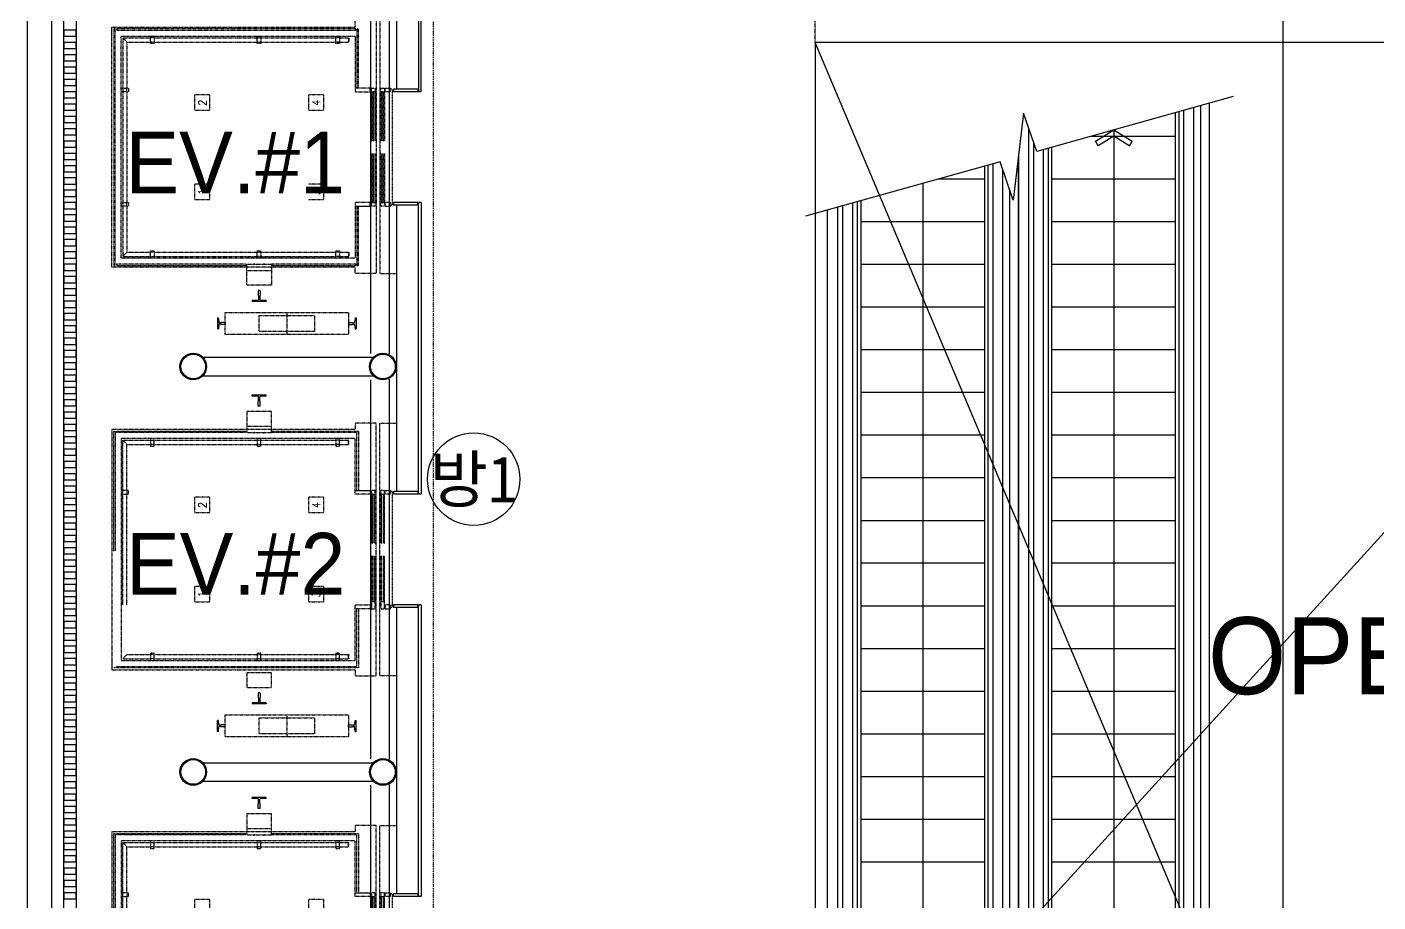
# Model space of a CAD drawing. Header units: metres. Extents: x 630750 to 860239, y 578133 to 726633.
# Drawn here: x 717905 to 728875, y 661535 to 668635 of the extents above; entities that cross this region are included whole.
import ezdxf
from ezdxf.enums import TextEntityAlignment as Align

# ---------------------------------------------------------------- set-up
doc = ezdxf.new("R2010")
doc.units = ezdxf.units.M
for name, pattern in [('HID2', [1, 0.5, -0.5]), ('HIDDEN', [2, 1, -1]), ('HIDDEN-1', [1.4, 0.35, -0.7, 0.35])]:
    doc.linetypes.add(name, pattern=pattern)
for name, color, linetype in [('002mp-SYM', 3, 'Continuous'), ('1', 3, 'Continuous'), ('4ELE', 4, 'Continuous'), ('A-ELE-9', 9, 'Continuous'), ('A-FIN-5', 8, 'Continuous'), ('A-HAT-1', 9, 'Continuous'), ('A-STAIR', 4, 'Continuous'), ('A-TXT-S', 3, 'Continuous'), ('A-WALL-CONC', 2, 'Continuous'), ('A-WIN-GLASS', 4, 'Continuous'), ('ELE-4', 4, 'Continuous'), ('ELE-STEEL', 5, 'Continuous'), ('ELEV', 252, 'HIDDEN'), ('fire shutter', 2, 'Continuous'), ('STEEL', 3, 'Continuous'), ('SYM', 7, 'Continuous'), ('블럭', 7, 'Continuous')]:
    doc.layers.add(name, color=color, linetype=linetype)
doc.layers.add('A-CEN-1', color=1, linetype='Continuous', plot=False)
doc.styles.add('LGIS', font='ROMANS.shx', dxfattribs={"width": 0.85, "oblique": 3, "bigfont": 'GSG1.shx'})
doc.styles.add('TEXT', font='')
doc.styles.add('돋움', font='')
doc.styles.get('TEXT').set_extended_font_data('DotumChe')
doc.styles.get('돋움').set_extended_font_data('Dotum')

# ---------------------------------------------------------------- blocks, each defined once
blk = doc.blocks.new('esc p2')
at = {"layer": '002mp-SYM', "color": 7}
blk.add_lwpolyline([(722130, -658642), (721685, -657049), (721995, -656940), (721289, -656855), (721601, -656750), (721159, -655169)], dxfattribs=at)
at = {"layer": '4ELE'}
for p, q in [((713519, -655348), (721209, -655348)), ((713519, -655433), (721233, -655433)), ((713519, -655473), (721244, -655473)), ((713519, -655553), (721266, -655553)), ((713519, -655593), (721278, -655593)), ((713519, -655621), (721285, -655621)), ((713519, -656625), (721566, -656625)), ((713519, -656653), (721574, -656653)), ((713519, -656693), (721585, -656693)), ((713519, -656773), (721534, -656773)), ((713519, -656830), (721364, -656830)), ((721642, -656898), (713519, -656898)), ((721642, -656898), (713519, -656898)), ((713519, -656898), (721642, -656898)), ((713519, -656983), (721875, -656983)), ((713519, -657023), (721761, -657023)), ((713519, -657103), (721700, -657103)), ((713519, -657143), (721711, -657143)), ((713519, -657171), (721719, -657171)), ((713519, -658175), (721999, -658175)), ((713519, -658203), (722007, -658203)), ((713519, -658243), (722018, -658243)), ((713519, -658323), (722041, -658323)), ((713519, -658380), (722057, -658380)), ((722076, -658448), (713519, -658448)), ((722076, -658448), (713519, -658448))]:
    blk.add_line(p, q, dxfattribs=at)
at = {"layer": 'ELE-4', "color": 8}
for p, q in [((715917, -656625), (715917, -655621)), ((716263, -656625), (716263, -655621)), ((716610, -656625), (716610, -655621)), ((716956, -656625), (716956, -655621)), ((717303, -656625), (717303, -655621)), ((717649, -656625), (717649, -655621)), ((717995, -656625), (717995, -655621)), ((718342, -656625), (718342, -655621)), ((718688, -656625), (718688, -655621)), ((719035, -656625), (719035, -655621)), ((719381, -656625), (719381, -655621)), ((719727, -656625), (719727, -655621)), ((720074, -656625), (720074, -655621)), ((720420, -656625), (720420, -655621)), ((720767, -656625), (720767, -655621)), ((721113, -656625), (721113, -655621)), ((721459, -656625), (721459, -656243)), ((715917, -658175), (715917, -657171)), ((716263, -658175), (716263, -657171)), ((716610, -658175), (716610, -657171)), ((716956, -658175), (716956, -657171)), ((717303, -658175), (717303, -657171)), ((717649, -658175), (717649, -657171)), ((717995, -658175), (717995, -657171)), ((718342, -658175), (718342, -657171)), ((718688, -658175), (718688, -657171)), ((719035, -658175), (719035, -657171)), ((719381, -658175), (719381, -657171)), ((719727, -658175), (719727, -657171)), ((720074, -658175), (720074, -657171)), ((720420, -658175), (720420, -657171)), ((720767, -658175), (720767, -657171)), ((721113, -658175), (721113, -657171)), ((721459, -658175), (721459, -657171)), ((721806, -658175), (721806, -657483))]:
    blk.add_line(p, q, dxfattribs=at)
at = {"layer": 'SYM'}
for p, q in [((721426, -656123), (713519, -656123)), ((721859, -657673), (713519, -657673))]:
    blk.add_line(p, q, dxfattribs=at)
blk.add_lwpolyline([(721807, -657673), (721730, -657546), (721769, -657523), (721859, -657673), (721769, -657823), (721730, -657799)], close=True, dxfattribs=at)
blk = doc.blocks.new('RAIL18')
at = {"color": 3, "linetype": 'Continuous'}
for p, q in [((-89, -57), (-89, 57)), ((-83, 57), (-89, 57)), ((-78, 8), (-81, 55)), ((-78, 8), (-75, 5)), ((-41, 5), (-75, 5)), ((-38, 8), (-41, 5)), ((-1, 8), (-38, 8)), ((0, 7), (-1, 8)), ((0, -7), (0, 7)), ((-83, -57), (-89, -57)), ((-81, -55), (-78, -8)), ((-78, -8), (-75, -5)), ((-41, -5), (-75, -5)), ((-38, -8), (-41, -5)), ((-1, -8), (-38, -8)), ((0, -7), (-1, -8))]:
    blk.add_line(p, q, dxfattribs=at)
for centre, start, end in [((-83, 54), 3.4093, 90), ((-83, -54), 270, 356.5907)]:
    blk.add_arc(centre, 2.5, start, end, dxfattribs=at)
blk = doc.blocks.new('RAIL18K')
at = {"color": 4}
blk.add_blockref('RAIL18', (0, 0), dxfattribs=at)
blk = doc.blocks.new('RAIL13')
at = {"color": 3, "linetype": 'Continuous'}
for p, q in [((-62, -45), (-62, 44)), ((-56, 44), (-62, 44)), ((-51, 8), (-54, 42)), ((-51, 8), (-48, 5)), ((-35, 5), (-48, 5)), ((-32, 8), (-35, 5)), ((-1, 8), (-32, 8)), ((0, 7), (-1, 8)), ((0, -7), (0, 7)), ((-56, -45), (-62, -45)), ((-54, -42), (-51, -8)), ((-51, -8), (-48, -5)), ((-35, -5), (-48, -5)), ((-32, -8), (-35, -5)), ((-1, -8), (-32, -8)), ((0, -7), (-1, -8))]:
    blk.add_line(p, q, dxfattribs=at)
for centre, start, end in [((-56, 42), 3.4093, 90), ((-56, -42), 270, 356.5907)]:
    blk.add_arc(centre, 2.5, start, end, dxfattribs=at)
blk = doc.blocks.new('RAIL13K')
at = {"color": 4}
blk.add_blockref('RAIL13', (0, 0), dxfattribs=at)
blk = doc.blocks.new('elev-지하')
at = {"layer": 'ELEV'}
for p, q in [((132607, -64974), (132607, -64924)), ((132777, -64924), (132777, -65949)), ((132807, -64924), (132807, -66974)), ((130632, -65049), (130632, -64974)), ((130632, -66924), (130632, -64974)), ((130632, -64974), (130707, -64974)), ((130632, -64974), (131637, -64974)), ((130659, -64988), (130647, -64988)), ((130647, -64988), (130647, -65937)), ((130659, -65937), (130659, -64988)), ((130669, -64988), (130669, -65000)), ((132612, -64988), (130669, -64988)), ((130669, -65000), (131633, -65000)), ((130707, -65049), (131637, -65049)), ((130707, -66849), (130707, -65049)), ((130944, -65049), (130974, -65049)), ((130944, -65062), (130944, -65049)), ((130974, -65049), (130974, -65062)), ((131633, -65000), (132612, -65000)), ((131637, -64974), (132217, -64974)), ((131637, -65049), (132607, -65049)), ((131812, -65049), (131842, -65049)), ((131812, -65062), (131812, -65049)), ((131842, -65049), (131842, -65062)), ((132217, -64974), (132607, -64974)), ((132450, -65049), (132480, -65049)), ((132450, -65062), (132450, -65049)), ((132480, -65049), (132480, -65062)), ((132569, -65049), (132607, -65049)), ((132607, -65049), (132607, -65469)), ((132612, -65000), (132612, -64988)), ((132634, -64988), (132622, -64988)), ((132622, -64988), (132622, -65469)), ((132634, -65469), (132634, -64988)), ((130720, -65062), (130720, -65469)), ((130720, -65062), (130944, -65062)), ((130720, -65062), (130754, -65096)), ((130754, -65096), (130754, -65469)), ((130754, -65096), (130944, -65096)), ((130974, -65062), (130944, -65062)), ((130944, -65096), (130944, -65062)), ((130974, -65096), (130944, -65096)), ((130944, -65096), (130944, -65096)), ((130944, -65109), (130944, -65096)), ((130974, -65109), (130944, -65109)), ((130974, -65109), (130944, -65109)), ((130974, -65062), (130974, -65096)), ((130974, -65062), (131637, -65062)), ((130974, -65096), (130974, -65096)), ((130974, -65096), (130974, -65109)), ((130974, -65096), (131637, -65096)), ((131637, -65062), (132450, -65062)), ((131637, -65096), (132450, -65096)), ((131812, -65062), (131812, -65062)), ((131842, -65062), (131812, -65062)), ((131812, -65096), (131812, -65062)), ((131842, -65096), (131812, -65096)), ((131812, -65096), (131812, -65096)), ((131812, -65109), (131812, -65096)), ((131842, -65109), (131812, -65109)), ((131842, -65109), (131812, -65109)), ((131842, -65062), (131842, -65096)), ((131842, -65062), (131842, -65062)), ((131842, -65096), (131842, -65096)), ((131842, -65096), (131842, -65109)), ((132450, -65062), (132450, -65062)), ((132480, -65062), (132450, -65062)), ((132450, -65096), (132450, -65062)), ((132480, -65096), (132450, -65096)), ((132450, -65096), (132450, -65096)), ((132450, -65109), (132450, -65096)), ((132480, -65109), (132450, -65109)), ((132480, -65109), (132450, -65109)), ((132480, -65062), (132480, -65096)), ((132480, -65062), (132480, -65062)), ((132480, -65062), (132554, -65062)), ((132480, -65096), (132480, -65096)), ((132480, -65096), (132480, -65109)), ((132480, -65096), (132554, -65096)), ((132554, -65062), (132554, -65096)), ((132557, -65065), (132554, -65062)), ((132554, -65096), (132557, -65093)), ((132557, -65065), (132557, -65093)), ((130707, -65469), (130720, -65469)), ((130707, -65499), (130707, -65469)), ((130720, -65469), (130720, -65469)), ((130720, -65469), (130720, -65499)), ((130720, -65469), (130754, -65469)), ((130754, -65499), (130754, -65469)), ((130754, -65469), (130767, -65469)), ((130767, -65469), (130767, -65499)), ((130767, -65469), (130767, -65499)), ((132729, -65469), (132607, -65469)), ((132729, -65469), (132607, -65469)), ((132607, -65469), (132607, -65499)), ((132729, -65469), (132607, -65469)), ((132634, -65469), (132622, -65469)), ((132729, -65499), (132729, -65469)), ((132739, -65469), (132769, -65469)), ((132739, -65899), (132739, -65469)), ((132769, -65469), (132769, -65899)), ((132815, -65469), (132845, -65469)), ((132815, -65899), (132815, -65469)), ((132845, -65469), (132845, -65899)), ((132850, -65499), (132850, -65469)), ((132850, -65469), (132894, -65469)), ((132850, -65499), (132850, -65469)), ((132850, -65469), (132894, -65469)), ((132894, -65499), (132894, -65469)), ((130720, -65499), (130707, -65499)), ((130754, -65499), (130720, -65499)), ((130720, -65499), (130720, -66399)), ((130720, -65499), (130720, -65499)), ((130754, -65499), (130754, -66399)), ((130767, -65499), (130754, -65499)), ((131427, -65524), (131302, -65524)), ((131302, -65524), (131302, -65649)), ((131427, -65649), (131427, -65524)), ((132353, -65524), (132228, -65524)), ((132228, -65524), (132228, -65649)), ((132353, -65649), (132353, -65524)), ((132607, -65499), (132729, -65499)), ((132769, -65499), (132739, -65499)), ((132748, -65499), (132748, -65899)), ((132760, -65899), (132760, -65499)), ((132845, -65499), (132815, -65499)), ((132824, -65499), (132824, -65899)), ((132836, -65899), (132836, -65499)), ((132894, -65499), (132850, -65499)), ((132894, -65499), (132850, -65499)), ((131302, -65649), (131427, -65649)), ((132228, -65649), (132353, -65649)), ((130647, -65937), (130647, -66910)), ((130659, -66910), (130659, -65937)), ((132739, -66429), (132739, -65999)), ((132748, -65999), (132748, -66399)), ((132760, -66399), (132760, -65999)), ((132769, -65999), (132769, -66429)), ((132777, -65949), (132777, -66974)), ((132815, -66429), (132815, -65999)), ((132824, -65999), (132824, -66399)), ((132836, -66399), (132836, -65999)), ((132845, -65999), (132845, -66429)), ((131427, -66249), (131302, -66249)), ((131302, -66249), (131302, -66374)), ((131427, -66374), (131427, -66249)), ((132353, -66249), (132228, -66249)), ((132353, -66374), (132353, -66249)), ((130707, -66399), (130720, -66399)), ((130707, -66429), (130707, -66399)), ((130720, -66429), (130707, -66429)), ((130720, -66399), (130720, -66399)), ((130720, -66399), (130720, -66429)), ((130720, -66399), (130754, -66399)), ((130754, -66429), (130720, -66429)), ((130720, -66429), (130720, -66429)), ((130720, -66429), (130720, -66836)), ((130754, -66429), (130754, -66399)), ((130754, -66399), (130767, -66399)), ((130767, -66429), (130754, -66429)), ((130754, -66429), (130754, -66802)), ((130767, -66399), (130767, -66429)), ((130767, -66399), (130767, -66429)), ((131302, -66374), (131427, -66374)), ((132228, -66374), (132353, -66374)), ((132607, -66399), (132607, -66429)), ((132607, -66399), (132607, -66429)), ((132729, -66399), (132607, -66399)), ((132607, -66429), (132622, -66429)), ((132607, -66429), (132607, -66849)), ((132607, -66429), (132729, -66429)), ((132622, -66429), (132634, -66429)), ((132622, -66429), (132622, -66910)), ((132634, -66910), (132634, -66429)), ((132634, -66429), (132729, -66429)), ((132729, -66429), (132729, -66399)), ((132739, -66399), (132769, -66399)), ((132769, -66429), (132739, -66429)), ((132815, -66399), (132845, -66399)), ((132845, -66429), (132815, -66429)), ((132850, -66399), (132850, -66429)), ((132894, -66399), (132850, -66399)), ((132850, -66429), (132894, -66429)), ((132894, -66399), (132894, -66429)), ((130720, -66836), (130754, -66802)), ((130754, -66802), (130944, -66802)), ((130944, -66789), (130974, -66789)), ((130944, -66802), (130944, -66789)), ((130974, -66802), (130944, -66802)), ((130944, -66836), (130944, -66802)), ((130974, -66789), (130974, -66802)), ((130974, -66802), (130974, -66836)), ((130974, -66802), (131717, -66802)), ((131717, -66802), (132450, -66802)), ((131812, -66789), (131842, -66789)), ((131812, -66802), (131812, -66789)), ((131842, -66802), (131812, -66802)), ((131812, -66836), (131812, -66802)), ((131842, -66789), (131842, -66802)), ((131842, -66802), (131842, -66836)), ((132450, -66789), (132480, -66789)), ((132450, -66802), (132450, -66789)), ((132480, -66802), (132450, -66802)), ((132450, -66836), (132450, -66802)), ((132480, -66789), (132480, -66802)), ((132480, -66802), (132480, -66836)), ((132480, -66802), (132554, -66802)), ((132554, -66802), (132554, -66836)), ((132557, -66805), (132554, -66802)), ((132557, -66805), (132557, -66833)), ((130647, -66910), (130659, -66910)), ((131723, -66898), (130669, -66898)), ((130669, -66898), (130669, -66910)), ((130669, -66910), (131723, -66910)), ((130944, -66849), (130707, -66849)), ((130720, -66836), (130944, -66836)), ((130944, -66836), (130974, -66836)), ((130944, -66849), (130944, -66836)), ((130974, -66849), (130944, -66849)), ((130974, -66849), (130944, -66849)), ((130974, -66836), (130974, -66849)), ((130974, -66836), (131717, -66836)), ((131727, -66849), (130974, -66849)), ((131717, -66836), (132450, -66836)), ((131723, -66910), (131723, -66898)), ((132607, -66849), (131727, -66849)), ((131727, -66898), (131782, -66898)), ((131727, -66924), (131727, -66898)), ((131782, -66896), (131792, -66896)), ((131782, -66898), (131782, -66896)), ((131782, -66898), (131792, -66898)), ((131792, -66898), (131782, -66898)), ((131792, -66896), (131792, -66898)), ((131792, -66898), (131862, -66898)), ((131842, -66836), (131812, -66836)), ((131812, -66849), (131812, -66836)), ((131842, -66849), (131812, -66849)), ((131842, -66849), (131812, -66849)), ((131842, -66836), (131842, -66849)), ((131862, -66896), (131872, -66896)), ((131862, -66898), (131862, -66896)), ((131862, -66898), (131872, -66898)), ((131872, -66898), (131862, -66898)), ((131872, -66896), (131872, -66898)), ((131872, -66898), (131927, -66898)), ((131927, -66898), (131927, -66924)), ((131931, -66898), (131931, -66910)), ((132612, -66898), (131931, -66898)), ((131931, -66910), (132612, -66910)), ((132480, -66836), (132450, -66836)), ((132450, -66849), (132450, -66836)), ((132480, -66849), (132450, -66849)), ((132480, -66849), (132450, -66849)), ((132480, -66836), (132480, -66849)), ((132480, -66836), (132554, -66836)), ((132554, -66836), (132557, -66833)), ((132607, -66849), (132569, -66849)), ((132612, -66910), (132612, -66898)), ((132622, -66910), (132634, -66910)), ((131727, -66924), (130632, -66924)), ((130707, -66924), (130632, -66924)), ((131927, -66924), (131727, -66924)), ((131727, -66924), (131727, -66924)), ((131727, -66949), (131727, -66924)), ((131727, -67069), (131727, -66949)), ((131727, -66949), (131927, -66949)), ((131927, -66924), (131927, -66949)), ((131927, -66924), (131927, -66924)), ((132607, -66924), (131927, -66924)), ((131927, -66949), (131927, -67069)), ((132607, -66974), (132607, -66924)), ((132777, -66974), (132607, -66974)), ((132807, -66974), (132942, -66974)), ((131927, -67069), (131727, -67069)), ((132052, -67290), (132052, -67470)), ((131727, -68094), (131727, -68214)), ((131927, -68094), (131727, -68094)), ((131927, -68214), (131927, -68094)), ((131727, -68214), (131927, -68214)), ((131727, -68214), (131727, -68239)), ((131927, -68239), (131927, -68214)), ((132607, -68189), (132607, -68239)), ((132777, -68189), (132607, -68189)), ((132777, -69214), (132777, -68189)), ((132807, -68189), (132942, -68189)), ((132807, -70239), (132807, -68189)), ((131727, -68239), (130632, -68239)), ((130707, -68239), (130632, -68239)), ((130632, -68239), (130632, -70189)), ((130647, -68253), (130659, -68253)), ((130647, -69227), (130647, -68253)), ((130659, -68253), (130659, -69227)), ((130669, -68265), (130669, -68253)), ((130669, -68253), (131723, -68253)), ((131723, -68265), (130669, -68265)), ((130944, -68314), (130707, -68314)), ((130707, -68314), (130707, -70114)), ((130720, -68327), (130944, -68327)), ((130720, -68327), (130754, -68361)), ((130720, -68734), (130720, -68327)), ((130944, -68314), (130944, -68327)), ((130974, -68314), (130944, -68314)), ((130974, -68314), (130944, -68314)), ((130944, -68327), (130974, -68327)), ((130944, -68327), (130944, -68361)), ((131727, -68314), (130974, -68314)), ((130974, -68327), (130974, -68314)), ((130974, -68361), (130974, -68327)), ((130974, -68327), (131717, -68327)), ((131717, -68327), (132450, -68327)), ((131723, -68253), (131723, -68265)), ((131727, -68239), (131727, -68265)), ((131927, -68239), (131727, -68239)), ((131727, -68239), (131727, -68239)), ((131727, -68265), (131782, -68265)), ((132607, -68314), (131727, -68314)), ((131782, -68265), (131792, -68265)), ((131792, -68265), (131782, -68265)), ((131782, -68265), (131782, -68267)), ((131782, -68267), (131792, -68267)), ((131792, -68265), (131862, -68265)), ((131792, -68267), (131792, -68265)), ((131812, -68314), (131812, -68327)), ((131842, -68314), (131812, -68314)), ((131842, -68314), (131812, -68314)), ((131842, -68327), (131812, -68327)), ((131812, -68327), (131812, -68361)), ((131842, -68327), (131842, -68314)), ((131842, -68361), (131842, -68327)), ((131862, -68265), (131872, -68265)), ((131872, -68265), (131862, -68265)), ((131862, -68265), (131862, -68267)), ((131862, -68267), (131872, -68267)), ((131872, -68267), (131872, -68265)), ((131872, -68265), (131927, -68265)), ((131927, -68265), (131927, -68239)), ((131927, -68239), (131927, -68239)), ((132607, -68239), (131927, -68239)), ((131931, -68265), (131931, -68253)), ((131931, -68253), (132612, -68253)), ((132612, -68265), (131931, -68265)), ((132480, -68314), (132450, -68314)), ((132480, -68314), (132450, -68314)), ((132450, -68314), (132450, -68327)), ((132480, -68327), (132450, -68327)), ((132450, -68327), (132450, -68361)), ((132480, -68327), (132480, -68314)), ((132480, -68361), (132480, -68327)), ((132480, -68327), (132554, -68327)), ((132554, -68361), (132554, -68327)), ((132554, -68327), (132557, -68330)), ((132557, -68358), (132557, -68330)), ((132607, -68314), (132569, -68314)), ((132607, -68734), (132607, -68314)), ((132612, -68253), (132612, -68265)), ((132622, -68253), (132634, -68253)), ((132622, -68734), (132622, -68253)), ((132634, -68253), (132634, -68734)), ((130754, -68361), (130944, -68361)), ((130754, -68734), (130754, -68361)), ((130974, -68361), (130944, -68361)), ((130944, -68361), (130944, -68374)), ((130944, -68374), (130974, -68374)), ((130974, -68374), (130974, -68361)), ((130974, -68361), (131717, -68361)), ((131717, -68361), (132450, -68361)), ((131842, -68361), (131812, -68361)), ((131812, -68361), (131812, -68374)), ((131812, -68374), (131842, -68374)), ((131842, -68374), (131842, -68361)), ((132480, -68361), (132450, -68361)), ((132450, -68361), (132450, -68374)), ((132450, -68374), (132480, -68374)), ((132480, -68374), (132480, -68361)), ((132480, -68361), (132554, -68361)), ((132557, -68358), (132554, -68361)), ((130707, -68734), (130707, -68764)), ((130720, -68734), (130707, -68734)), ((130707, -68764), (130720, -68764)), ((130754, -68734), (130720, -68734)), ((130720, -68764), (130720, -68734)), ((130720, -68734), (130720, -68734)), ((130720, -68764), (130720, -68764)), ((130720, -68764), (130754, -68764)), ((130720, -69664), (130720, -68764)), ((130754, -68734), (130754, -68764)), ((130767, -68734), (130754, -68734)), ((130754, -68764), (130767, -68764)), ((130754, -69664), (130754, -68764)), ((130767, -68764), (130767, -68734)), ((130767, -68764), (130767, -68734)), ((132607, -68734), (132622, -68734)), ((132607, -68764), (132607, -68734)), ((132607, -68734), (132729, -68734)), ((132607, -68764), (132607, -68734)), ((132729, -68764), (132607, -68764)), ((132622, -68734), (132634, -68734)), ((132634, -68734), (132729, -68734)), ((132729, -68734), (132729, -68764)), ((132739, -68734), (132739, -69164)), ((132769, -68734), (132739, -68734)), ((132739, -68764), (132769, -68764)), ((132748, -69164), (132748, -68764)), ((132760, -68764), (132760, -69164)), ((132769, -69164), (132769, -68734)), ((132815, -68734), (132815, -69164)), ((132845, -68734), (132815, -68734)), ((132815, -68764), (132845, -68764)), ((132824, -69164), (132824, -68764)), ((132836, -68764), (132836, -69164)), ((132845, -69164), (132845, -68734)), ((132850, -68764), (132850, -68734)), ((132850, -68734), (132894, -68734)), ((132894, -68764), (132850, -68764)), ((132894, -68764), (132894, -68734)), ((132894, -68764), (132894, -68734)), ((132894, -68764), (132894, -68734)), ((131427, -68789), (131302, -68789)), ((131302, -68789), (131302, -68914)), ((131427, -68914), (131427, -68789)), ((132353, -68789), (132228, -68789)), ((132228, -68789), (132228, -68914)), ((132353, -68914), (132353, -68789)), ((131302, -68914), (131427, -68914)), ((132228, -68914), (132353, -68914)), ((132777, -70239), (132777, -69214)), ((132739, -69264), (132739, -69694)), ((132748, -69639), (132748, -69264)), ((132760, -69264), (132760, -69639)), ((132769, -69694), (132769, -69264)), ((132815, -69264), (132815, -69694)), ((132824, -69639), (132824, -69264)), ((132836, -69264), (132836, -69639)), ((132845, -69694), (132845, -69264)), ((131427, -69514), (131302, -69514)), ((131302, -69514), (131302, -69639)), ((131427, -69639), (131427, -69514)), ((132353, -69514), (132228, -69514)), ((132228, -69514), (132228, -69639)), ((132353, -69639), (132353, -69514)), ((131302, -69639), (131427, -69639)), ((132228, -69639), (132353, -69639)), ((132769, -69639), (132739, -69639)), ((132845, -69639), (132815, -69639)), ((132607, -69664), (132729, -69664)), ((132607, -69694), (132607, -69664)), ((132607, -70114), (132607, -69694)), ((132729, -69694), (132607, -69694)), ((132729, -69694), (132607, -69694)), ((132729, -69694), (132607, -69694)), ((132634, -69694), (132622, -69694)), ((132622, -70175), (132622, -69694)), ((132634, -69694), (132634, -70175)), ((132729, -69664), (132729, -69694)), ((132739, -69694), (132769, -69694)), ((132815, -69694), (132845, -69694)), ((132850, -69664), (132850, -69694)), ((132894, -69664), (132850, -69664)), ((132850, -69694), (132894, -69694)), ((132894, -69664), (132894, -69694)), ((132894, -69664), (132894, -69694)), ((132894, -69664), (132894, -69694)), ((130720, -70101), (130754, -70067)), ((130720, -70101), (130944, -70101)), ((130754, -70067), (130944, -70067)), ((130944, -70054), (130944, -70067)), ((130974, -70054), (130944, -70054)), ((130974, -70054), (130944, -70054)), ((130974, -70067), (130944, -70067)), ((130944, -70067), (130944, -70067)), ((130944, -70067), (130944, -70101)), ((130974, -70101), (130944, -70101)), ((130944, -70101), (130944, -70114)), ((130974, -70067), (130974, -70054)), ((130974, -70101), (130974, -70067)), ((130974, -70067), (130974, -70067)), ((130974, -70067), (131637, -70067)), ((130974, -70114), (130974, -70101)), ((130974, -70101), (131637, -70101)), ((131637, -70067), (132450, -70067)), ((131637, -70101), (132450, -70101)), ((131812, -70054), (131812, -70067)), ((131842, -70054), (131812, -70054)), ((131842, -70054), (131812, -70054)), ((131842, -70067), (131812, -70067)), ((131812, -70067), (131812, -70067)), ((131812, -70067), (131812, -70101)), ((131812, -70101), (131812, -70101)), ((131842, -70101), (131812, -70101)), ((131812, -70101), (131812, -70114)), ((131842, -70067), (131842, -70054)), ((131842, -70101), (131842, -70067)), ((131842, -70067), (131842, -70067)), ((131842, -70114), (131842, -70101)), ((131842, -70101), (131842, -70101)), ((132450, -70054), (132450, -70067)), ((132480, -70054), (132450, -70054)), ((132480, -70054), (132450, -70054)), ((132480, -70067), (132450, -70067)), ((132450, -70067), (132450, -70067)), ((132450, -70067), (132450, -70101)), ((132450, -70101), (132450, -70101)), ((132480, -70101), (132450, -70101)), ((132450, -70101), (132450, -70114)), ((132480, -70067), (132480, -70054)), ((132480, -70101), (132480, -70067)), ((132480, -70067), (132480, -70067)), ((132480, -70067), (132554, -70067)), ((132480, -70114), (132480, -70101)), ((132480, -70101), (132480, -70101)), ((132480, -70101), (132554, -70101)), ((132554, -70101), (132554, -70067)), ((132554, -70067), (132557, -70070)), ((132557, -70098), (132554, -70101)), ((132557, -70098), (132557, -70070)), ((130632, -70114), (130632, -70189)), ((130632, -70189), (130707, -70189)), ((130632, -70189), (131637, -70189)), ((130659, -70175), (130647, -70175)), ((130669, -70163), (131633, -70163)), ((130669, -70175), (130669, -70163)), ((132612, -70175), (130669, -70175)), ((130707, -70114), (131637, -70114)), ((130944, -70114), (130974, -70114)), ((131633, -70163), (132612, -70163)), ((131637, -70114), (132607, -70114)), ((131637, -70189), (132217, -70189)), ((131812, -70114), (131842, -70114)), ((132217, -70189), (132607, -70189)), ((132450, -70114), (132480, -70114)), ((132569, -70114), (132607, -70114)), ((132607, -70189), (132607, -70239)), ((132612, -70163), (132612, -70175)), ((132634, -70175), (132622, -70175)), ((131927, -70214), (131727, -70214)), ((131727, -70214), (131727, -70334)), ((131927, -70334), (131927, -70214)), ((132607, -70239), (132777, -70239)), ((132942, -70239), (132807, -70239)), ((131727, -70334), (131927, -70334)), ((132052, -70555), (132052, -70735)), ((131727, -71359), (131727, -71479)), ((131927, -71359), (131727, -71359)), ((131927, -71479), (131927, -71359)), ((131727, -71504), (130632, -71504)), ((130707, -71504), (130632, -71504)), ((130632, -71504), (130632, -73454)), ((130647, -71518), (130659, -71518)), ((130647, -72492), (130647, -71518)), ((130659, -71518), (130659, -72492)), ((130669, -71530), (130669, -71518)), ((130669, -71518), (131723, -71518)), ((131723, -71518), (131723, -71530)), ((131727, -71479), (131927, -71479)), ((131727, -71479), (131727, -71504)), ((131727, -71504), (131727, -71530)), ((131927, -71504), (131727, -71504)), ((131727, -71504), (131727, -71504)), ((131927, -71504), (131927, -71479)), ((131927, -71530), (131927, -71504)), ((131927, -71504), (131927, -71504)), ((132607, -71504), (131927, -71504)), ((131931, -71530), (131931, -71518)), ((131931, -71518), (132612, -71518)), ((132607, -71454), (132607, -71504)), ((132777, -71454), (132607, -71454)), ((132612, -71518), (132612, -71530)), ((132622, -71518), (132634, -71518)), ((132622, -71999), (132622, -71518)), ((132634, -71518), (132634, -71999)), ((132777, -72479), (132777, -71454)), ((132807, -71454), (132942, -71454)), ((132807, -73504), (132807, -71454)), ((131723, -71530), (130669, -71530)), ((130944, -71579), (130707, -71579)), ((130707, -71579), (130707, -73379)), ((130720, -71592), (130944, -71592)), ((130720, -71592), (130754, -71626)), ((130720, -71999), (130720, -71592)), ((130754, -71626), (130944, -71626)), ((130754, -71999), (130754, -71626)), ((130944, -71579), (130944, -71592)), ((130974, -71579), (130944, -71579)), ((130974, -71579), (130944, -71579)), ((130944, -71592), (130974, -71592)), ((130944, -71592), (130944, -71626)), ((130974, -71626), (130944, -71626)), ((130944, -71626), (130944, -71639)), ((131727, -71579), (130974, -71579)), ((130974, -71592), (130974, -71579)), ((130974, -71626), (130974, -71592)), ((130974, -71592), (131717, -71592)), ((130974, -71639), (130974, -71626)), ((130974, -71626), (131717, -71626)), ((131717, -71592), (132450, -71592)), ((131717, -71626), (132450, -71626)), ((131727, -71530), (131782, -71530)), ((132607, -71579), (131727, -71579)), ((131782, -71530), (131792, -71530)), ((131792, -71530), (131782, -71530)), ((131782, -71530), (131782, -71532)), ((131782, -71532), (131792, -71532)), ((131792, -71530), (131862, -71530)), ((131792, -71532), (131792, -71530)), ((131812, -71579), (131812, -71592)), ((131842, -71579), (131812, -71579)), ((131842, -71579), (131812, -71579)), ((131842, -71592), (131812, -71592)), ((131812, -71592), (131812, -71626)), ((131842, -71626), (131812, -71626)), ((131812, -71626), (131812, -71639)), ((131842, -71592), (131842, -71579)), ((131842, -71626), (131842, -71592)), ((131842, -71639), (131842, -71626)), ((131862, -71530), (131872, -71530)), ((131872, -71530), (131862, -71530)), ((131862, -71530), (131862, -71532)), ((131862, -71532), (131872, -71532)), ((131872, -71532), (131872, -71530)), ((131872, -71530), (131927, -71530)), ((132612, -71530), (131931, -71530)), ((132450, -71579), (132450, -71592)), ((132480, -71579), (132450, -71579)), ((132480, -71579), (132450, -71579)), ((132480, -71592), (132450, -71592)), ((132450, -71592), (132450, -71626)), ((132480, -71626), (132450, -71626)), ((132450, -71626), (132450, -71639)), ((132480, -71592), (132480, -71579)), ((132480, -71626), (132480, -71592)), ((132480, -71592), (132554, -71592)), ((132480, -71639), (132480, -71626)), ((132480, -71626), (132554, -71626)), ((132554, -71626), (132554, -71592)), ((132554, -71592), (132557, -71595)), ((132557, -71623), (132554, -71626)), ((132557, -71623), (132557, -71595)), ((132607, -71579), (132569, -71579)), ((132607, -71999), (132607, -71579)), ((130944, -71639), (130974, -71639)), ((131812, -71639), (131842, -71639)), ((132450, -71639), (132480, -71639)), ((130707, -71999), (130707, -72029)), ((130720, -71999), (130707, -71999)), ((130707, -72029), (130720, -72029)), ((130754, -71999), (130720, -71999)), ((130720, -72029), (130720, -71999)), ((130720, -71999), (130720, -71999)), ((130720, -72029), (130720, -72029)), ((130720, -72029), (130754, -72029)), ((130720, -72929), (130720, -72029)), ((130754, -71999), (130754, -72029)), ((130767, -71999), (130754, -71999)), ((130754, -72029), (130767, -72029)), ((130754, -72929), (130754, -72029)), ((130767, -72029), (130767, -71999)), ((130767, -72029), (130767, -71999)), ((131427, -72054), (131302, -72054)), ((131302, -72054), (131302, -72179)), ((131427, -72179), (131427, -72054)), ((132353, -72054), (132228, -72054)), ((132228, -72054), (132228, -72179)), ((132353, -72179), (132353, -72054)), ((132607, -71999), (132622, -71999)), ((132607, -72029), (132607, -71999)), ((132607, -71999), (132729, -71999)), ((132607, -72029), (132607, -71999)), ((132729, -72029), (132607, -72029)), ((132622, -71999), (132634, -71999)), ((132634, -71999), (132729, -71999)), ((132729, -71999), (132729, -72029)), ((132739, -71999), (132739, -72429)), ((132769, -71999), (132739, -71999)), ((132739, -72029), (132769, -72029)), ((132748, -72429), (132748, -72029)), ((132760, -72029), (132760, -72429)), ((132769, -72429), (132769, -71999)), ((132815, -71999), (132815, -72429)), ((132845, -71999), (132815, -71999)), ((132815, -72029), (132845, -72029)), ((132824, -72429), (132824, -72029)), ((132836, -72029), (132836, -72429)), ((132845, -72429), (132845, -71999)), ((132850, -72029), (132850, -71999)), ((132850, -71999), (132894, -71999)), ((132894, -72029), (132850, -72029)), ((132894, -72029), (132894, -71999)), ((132894, -72029), (132894, -71999)), ((132894, -72029), (132894, -71999))]:
    blk.add_line(p, q, dxfattribs=at)
for points in [[(131552, -67470), (131552, -67290), (132552, -67290), (132552, -67470)], [(131827, -67445), (131827, -67315), (132277, -67315), (132277, -67445)], [(131552, -70735), (131552, -70555), (132552, -70555), (132552, -70735)], [(131827, -70710), (131827, -70580), (132277, -70580), (132277, -70710)]]:
    blk.add_lwpolyline(points, close=True, dxfattribs=at)
for name, p, rotation in [('RAIL18K', (131827, -67113), 90), ('RAIL13K', (132552, -67380), 180), ('RAIL18K', (131827, -70378), 90)]:
    blk.add_blockref(name, p, dxfattribs=dict(at, rotation=rotation))
at = {"layer": 'ELEV', "xscale": -1}
for name, p, rotation in [('RAIL13K', (131552, -67380), 180), ('RAIL18K', (131827, -68050), 90), ('RAIL18K', (131827, -71315), 90)]:
    blk.add_blockref(name, p, dxfattribs=dict(at, rotation=rotation))
at = {"layer": 'ELEV'}
blk.add_blockref('RAIL13K', (131552, -70645), dxfattribs=at)
at = {"layer": 'ELEV', "xscale": -1}
blk.add_blockref('RAIL13K', (132552, -70645), dxfattribs=at)
at = {"layer": 'ELEV', "style": 'LGIS', "oblique": 3, "width": 0.85}
for s, p in [('2', (131399, -65614)), ('4', (132324, -65614)), ('1', (131399, -66339)), ('3', (132324, -66338)), ('2', (131399, -68879)), ('4', (132324, -68879)), ('1', (131399, -69604)), ('3', (132324, -69603))]:
    blk.add_text(s, height=65, rotation=90, dxfattribs=at).set_placement(p)

msp = doc.modelspace()

# ---------------------------------------------------------------- linework, layer by layer
at = {"layer": 'A-CEN-1', "linetype": 'Continuous', "ltscale": 0.1}
for p, q in [((718204.4, 656842.8, 0), (718204.4, 706258.8, 0)), ((728104.4, 656842.8, 0), (728104.4, 706258.8, 0))]:
    msp.add_line(p, q, dxfattribs=at)
at = {"layer": 'A-ELE-9'}
for p, q in [((720904.6, 669060.2, 0), (720904.6, 668131.8, 0)), ((718304.6, 668810.2, 0), (718304.7, 659610.2, 0)), ((720904.6, 667188.7, 0), (720904.6, 664866.8, 0)), ((720904.6, 663923.7, 0), (720904.6, 661601.8, 0))]:
    msp.add_line(p, q, dxfattribs=at)
at = {"layer": 'A-FIN-5', "elevation": 0}
for points in [[(718204.7, 668560.2), (718304.7, 668560.2), (718304.7, 668610.2), (718204.7, 668610.2)], [(718204.7, 668560.2), (718304.7, 668560.2), (718304.7, 668610.2), (718204.7, 668610.2)], [(718204.7, 668460.2), (718304.7, 668460.2), (718304.7, 668510.2), (718204.7, 668510.2)], [(718204.7, 668460.2), (718304.7, 668460.2), (718304.7, 668510.2), (718204.7, 668510.2)], [(718204.7, 668360.2), (718304.7, 668360.2), (718304.7, 668410.2), (718204.7, 668410.2)], [(718204.7, 668360.2), (718304.7, 668360.2), (718304.7, 668410.2), (718204.7, 668410.2)], [(718204.7, 668260.2), (718304.7, 668260.2), (718304.7, 668310.2), (718204.7, 668310.2)], [(718204.7, 668260.2), (718304.7, 668260.2), (718304.7, 668310.2), (718204.7, 668310.2)], [(718204.7, 668160.2), (718304.7, 668160.2), (718304.7, 668210.2), (718204.7, 668210.2)], [(718204.7, 668160.2), (718304.7, 668160.2), (718304.7, 668210.2), (718204.7, 668210.2)], [(718204.7, 668060.2), (718304.7, 668060.2), (718304.7, 668110.2), (718204.7, 668110.2)], [(718204.7, 668060.2), (718304.7, 668060.2), (718304.7, 668110.2), (718204.7, 668110.2)], [(718204.7, 667960.2), (718304.7, 667960.2), (718304.7, 668010.2), (718204.7, 668010.2)], [(718204.7, 667960.2), (718304.7, 667960.2), (718304.7, 668010.2), (718204.7, 668010.2)], [(718204.7, 667860.2), (718304.7, 667860.2), (718304.7, 667910.2), (718204.7, 667910.2)], [(718204.7, 667860.2), (718304.7, 667860.2), (718304.7, 667910.2), (718204.7, 667910.2)], [(718204.7, 667760.2), (718304.7, 667760.2), (718304.7, 667810.2), (718204.7, 667810.2)], [(718204.7, 667760.2), (718304.7, 667760.2), (718304.7, 667810.2), (718204.7, 667810.2)], [(718204.7, 667660.2), (718304.7, 667660.2), (718304.7, 667710.2), (718204.7, 667710.2)], [(718204.7, 667660.2), (718304.7, 667660.2), (718304.7, 667710.2), (718204.7, 667710.2)], [(718204.7, 667560.2), (718304.7, 667560.2), (718304.7, 667610.2), (718204.7, 667610.2)], [(718204.7, 667560.2), (718304.7, 667560.2), (718304.7, 667610.2), (718204.7, 667610.2)], [(718204.7, 667460.2), (718304.7, 667460.2), (718304.7, 667510.2), (718204.7, 667510.2)], [(718204.7, 667460.2), (718304.7, 667460.2), (718304.7, 667510.2), (718204.7, 667510.2)], [(718204.7, 667360.2), (718304.7, 667360.2), (718304.7, 667410.2), (718204.7, 667410.2)], [(718204.7, 667360.2), (718304.7, 667360.2), (718304.7, 667410.2), (718204.7, 667410.2)], [(718204.7, 667260.2), (718304.7, 667260.2), (718304.7, 667310.2), (718204.7, 667310.2)], [(718204.7, 667260.2), (718304.7, 667260.2), (718304.7, 667310.2), (718204.7, 667310.2)], [(718204.7, 667160.2), (718304.7, 667160.2), (718304.7, 667210.2), (718204.7, 667210.2)], [(718204.7, 667160.2), (718304.7, 667160.2), (718304.7, 667210.2), (718204.7, 667210.2)], [(718204.7, 667060.2), (718304.7, 667060.2), (718304.7, 667110.2), (718204.7, 667110.2)], [(718204.7, 667060.2), (718304.7, 667060.2), (718304.7, 667110.2), (718204.7, 667110.2)], [(718204.7, 666960.2), (718304.7, 666960.2), (718304.7, 667010.2), (718204.7, 667010.2)], [(718204.7, 666960.2), (718304.7, 666960.2), (718304.7, 667010.2), (718204.7, 667010.2)], [(718204.7, 666860.2), (718304.7, 666860.2), (718304.7, 666910.2), (718204.7, 666910.2)], [(718204.7, 666860.2), (718304.7, 666860.2), (718304.7, 666910.2), (718204.7, 666910.2)], [(718204.7, 666760.2), (718304.7, 666760.2), (718304.7, 666810.2), (718204.7, 666810.2)], [(718204.7, 666760.2), (718304.7, 666760.2), (718304.7, 666810.2), (718204.7, 666810.2)], [(718204.7, 666660.2), (718304.7, 666660.2), (718304.7, 666710.2), (718204.7, 666710.2)], [(718204.7, 666660.2), (718304.7, 666660.2), (718304.7, 666710.2), (718204.7, 666710.2)], [(718204.7, 666560.2), (718304.7, 666560.2), (718304.7, 666610.2), (718204.7, 666610.2)], [(718204.7, 666560.2), (718304.7, 666560.2), (718304.7, 666610.2), (718204.7, 666610.2)], [(718204.7, 666460.2), (718304.7, 666460.2), (718304.7, 666510.2), (718204.7, 666510.2)], [(718204.7, 666460.2), (718304.7, 666460.2), (718304.7, 666510.2), (718204.7, 666510.2)], [(718204.7, 666360.2), (718304.7, 666360.2), (718304.7, 666410.2), (718204.7, 666410.2)], [(718204.7, 666360.2), (718304.7, 666360.2), (718304.7, 666410.2), (718204.7, 666410.2)], [(718204.7, 666260.2), (718304.7, 666260.2), (718304.7, 666310.2), (718204.7, 666310.2)], [(718204.7, 666260.2), (718304.7, 666260.2), (718304.7, 666310.2), (718204.7, 666310.2)], [(718204.7, 666160.2), (718304.7, 666160.2), (718304.7, 666210.2), (718204.7, 666210.2)], [(718204.7, 666160.2), (718304.7, 666160.2), (718304.7, 666210.2), (718204.7, 666210.2)], [(718204.7, 666060.2), (718304.7, 666060.2), (718304.7, 666110.2), (718204.7, 666110.2)], [(718204.7, 666060.2), (718304.7, 666060.2), (718304.7, 666110.2), (718204.7, 666110.2)], [(718204.7, 665960.2), (718304.7, 665960.2), (718304.7, 666010.2), (718204.7, 666010.2)], [(718204.7, 665960.2), (718304.7, 665960.2), (718304.7, 666010.2), (718204.7, 666010.2)], [(718204.7, 665860.2), (718304.7, 665860.2), (718304.7, 665910.2), (718204.7, 665910.2)], [(718204.7, 665860.2), (718304.7, 665860.2), (718304.7, 665910.2), (718204.7, 665910.2)], [(718204.7, 665760.2), (718304.7, 665760.2), (718304.7, 665810.2), (718204.7, 665810.2)], [(718204.7, 665760.2), (718304.7, 665760.2), (718304.7, 665810.2), (718204.7, 665810.2)], [(718204.7, 665660.2), (718304.7, 665660.2), (718304.7, 665710.2), (718204.7, 665710.2)], [(718204.7, 665660.2), (718304.7, 665660.2), (718304.7, 665710.2), (718204.7, 665710.2)], [(718204.7, 665560.2), (718304.7, 665560.2), (718304.7, 665610.2), (718204.7, 665610.2)], [(718204.7, 665560.2), (718304.7, 665560.2), (718304.7, 665610.2), (718204.7, 665610.2)], [(718204.7, 665460.2), (718304.7, 665460.2), (718304.7, 665510.2), (718204.7, 665510.2)], [(718204.7, 665460.2), (718304.7, 665460.2), (718304.7, 665510.2), (718204.7, 665510.2)], [(718204.7, 665360.2), (718304.7, 665360.2), (718304.7, 665410.2), (718204.7, 665410.2)], [(718204.7, 665360.2), (718304.7, 665360.2), (718304.7, 665410.2), (718204.7, 665410.2)], [(718204.7, 665260.2), (718304.7, 665260.2), (718304.7, 665310.2), (718204.7, 665310.2)], [(718204.7, 665260.2), (718304.7, 665260.2), (718304.7, 665310.2), (718204.7, 665310.2)], [(718204.7, 665160.2), (718304.7, 665160.2), (718304.7, 665210.2), (718204.7, 665210.2)], [(718204.7, 665160.2), (718304.7, 665160.2), (718304.7, 665210.2), (718204.7, 665210.2)], [(718204.7, 665060.2), (718304.7, 665060.2), (718304.7, 665110.2), (718204.7, 665110.2)], [(718204.7, 665060.2), (718304.7, 665060.2), (718304.7, 665110.2), (718204.7, 665110.2)], [(718204.7, 664960.2), (718304.7, 664960.2), (718304.7, 665010.2), (718204.7, 665010.2)], [(718204.7, 664960.2), (718304.7, 664960.2), (718304.7, 665010.2), (718204.7, 665010.2)], [(718204.7, 664860.2), (718304.7, 664860.2), (718304.7, 664910.2), (718204.7, 664910.2)], [(718204.7, 664860.2), (718304.7, 664860.2), (718304.7, 664910.2), (718204.7, 664910.2)], [(718204.7, 664760.2), (718304.7, 664760.2), (718304.7, 664810.2), (718204.7, 664810.2)], [(718204.7, 664760.2), (718304.7, 664760.2), (718304.7, 664810.2), (718204.7, 664810.2)], [(718204.7, 664660.2), (718304.7, 664660.2), (718304.7, 664710.2), (718204.7, 664710.2)], [(718204.7, 664660.2), (718304.7, 664660.2), (718304.7, 664710.2), (718204.7, 664710.2)], [(718204.7, 664560.2), (718304.7, 664560.2), (718304.7, 664610.2), (718204.7, 664610.2)], [(718204.7, 664560.2), (718304.7, 664560.2), (718304.7, 664610.2), (718204.7, 664610.2)], [(718204.7, 664460.2), (718304.7, 664460.2), (718304.7, 664510.2), (718204.7, 664510.2)], [(718204.7, 664460.2), (718304.7, 664460.2), (718304.7, 664510.2), (718204.7, 664510.2)], [(718204.7, 664360.2), (718304.7, 664360.2), (718304.7, 664410.2), (718204.7, 664410.2)], [(718204.7, 664360.2), (718304.7, 664360.2), (718304.7, 664410.2), (718204.7, 664410.2)], [(718204.7, 664260.2), (718304.7, 664260.2), (718304.7, 664310.2), (718204.7, 664310.2)], [(718204.7, 664260.2), (718304.7, 664260.2), (718304.7, 664310.2), (718204.7, 664310.2)], [(718204.7, 664160.2), (718304.7, 664160.2), (718304.7, 664210.2), (718204.7, 664210.2)], [(718204.7, 664160.2), (718304.7, 664160.2), (718304.7, 664210.2), (718204.7, 664210.2)], [(718204.7, 664060.2), (718304.7, 664060.2), (718304.7, 664110.2), (718204.7, 664110.2)], [(718204.7, 664060.2), (718304.7, 664060.2), (718304.7, 664110.2), (718204.7, 664110.2)], [(718204.7, 663960.2), (718304.7, 663960.2), (718304.7, 664010.2), (718204.7, 664010.2)], [(718204.7, 663960.2), (718304.7, 663960.2), (718304.7, 664010.2), (718204.7, 664010.2)], [(718204.7, 663860.2), (718304.7, 663860.2), (718304.7, 663910.2), (718204.7, 663910.2)], [(718204.7, 663860.2), (718304.7, 663860.2), (718304.7, 663910.2), (718204.7, 663910.2)], [(718204.7, 663760.2), (718304.7, 663760.2), (718304.7, 663810.2), (718204.7, 663810.2)], [(718204.7, 663760.2), (718304.7, 663760.2), (718304.7, 663810.2), (718204.7, 663810.2)], [(718204.7, 663660.2), (718304.7, 663660.2), (718304.7, 663710.2), (718204.7, 663710.2)], [(718204.7, 663660.2), (718304.7, 663660.2), (718304.7, 663710.2), (718204.7, 663710.2)], [(718204.7, 663560.2), (718304.7, 663560.2), (718304.7, 663610.2), (718204.7, 663610.2)], [(718204.7, 663560.2), (718304.7, 663560.2), (718304.7, 663610.2), (718204.7, 663610.2)], [(718204.7, 663460.2), (718304.7, 663460.2), (718304.7, 663510.2), (718204.7, 663510.2)], [(718204.7, 663460.2), (718304.7, 663460.2), (718304.7, 663510.2), (718204.7, 663510.2)], [(718204.7, 663360.2), (718304.7, 663360.2), (718304.7, 663410.2), (718204.7, 663410.2)], [(718204.7, 663360.2), (718304.7, 663360.2), (718304.7, 663410.2), (718204.7, 663410.2)], [(718204.7, 663260.2), (718304.7, 663260.2), (718304.7, 663310.2), (718204.7, 663310.2)], [(718204.7, 663260.2), (718304.7, 663260.2), (718304.7, 663310.2), (718204.7, 663310.2)], [(718204.7, 663160.2), (718304.7, 663160.2), (718304.7, 663210.2), (718204.7, 663210.2)], [(718204.7, 663160.2), (718304.7, 663160.2), (718304.7, 663210.2), (718204.7, 663210.2)], [(718204.7, 663060.2), (718304.7, 663060.2), (718304.7, 663110.2), (718204.7, 663110.2)], [(718204.7, 663060.2), (718304.7, 663060.2), (718304.7, 663110.2), (718204.7, 663110.2)], [(718204.7, 662960.2), (718304.7, 662960.2), (718304.7, 663010.2), (718204.7, 663010.2)], [(718204.7, 662960.2), (718304.7, 662960.2), (718304.7, 663010.2), (718204.7, 663010.2)], [(718204.7, 662860.2), (718304.7, 662860.2), (718304.7, 662910.2), (718204.7, 662910.2)], [(718204.7, 662860.2), (718304.7, 662860.2), (718304.7, 662910.2), (718204.7, 662910.2)], [(718204.7, 662760.2), (718304.7, 662760.2), (718304.7, 662810.2), (718204.7, 662810.2)], [(718204.7, 662760.2), (718304.7, 662760.2), (718304.7, 662810.2), (718204.7, 662810.2)], [(718204.7, 662660.2), (718304.7, 662660.2), (718304.7, 662710.2), (718204.7, 662710.2)], [(718204.7, 662660.2), (718304.7, 662660.2), (718304.7, 662710.2), (718204.7, 662710.2)], [(718204.7, 662560.2), (718304.7, 662560.2), (718304.7, 662610.2), (718204.7, 662610.2)], [(718204.7, 662560.2), (718304.7, 662560.2), (718304.7, 662610.2), (718204.7, 662610.2)], [(718204.7, 662460.2), (718304.7, 662460.2), (718304.7, 662510.2), (718204.7, 662510.2)], [(718204.7, 662460.2), (718304.7, 662460.2), (718304.7, 662510.2), (718204.7, 662510.2)], [(718204.7, 662360.2), (718304.7, 662360.2), (718304.7, 662410.2), (718204.7, 662410.2)], [(718204.7, 662360.2), (718304.7, 662360.2), (718304.7, 662410.2), (718204.7, 662410.2)], [(718204.7, 662260.2), (718304.7, 662260.2), (718304.7, 662310.2), (718204.7, 662310.2)], [(718204.7, 662260.2), (718304.7, 662260.2), (718304.7, 662310.2), (718204.7, 662310.2)], [(718204.7, 662160.2), (718304.7, 662160.2), (718304.7, 662210.2), (718204.7, 662210.2)], [(718204.7, 662160.2), (718304.7, 662160.2), (718304.7, 662210.2), (718204.7, 662210.2)], [(718204.7, 662060.2), (718304.7, 662060.2), (718304.7, 662110.2), (718204.7, 662110.2)], [(718204.7, 662060.2), (718304.7, 662060.2), (718304.7, 662110.2), (718204.7, 662110.2)], [(718204.7, 661960.2), (718304.7, 661960.2), (718304.7, 662010.2), (718204.7, 662010.2)], [(718204.7, 661960.2), (718304.7, 661960.2), (718304.7, 662010.2), (718204.7, 662010.2)], [(718204.7, 661860.2), (718304.7, 661860.2), (718304.7, 661910.2), (718204.7, 661910.2)], [(718204.7, 661860.2), (718304.7, 661860.2), (718304.7, 661910.2), (718204.7, 661910.2)], [(718204.7, 661760.2), (718304.7, 661760.2), (718304.7, 661810.2), (718204.7, 661810.2)], [(718204.7, 661760.2), (718304.7, 661760.2), (718304.7, 661810.2), (718204.7, 661810.2)], [(718204.7, 661660.2), (718304.7, 661660.2), (718304.7, 661710.2), (718204.7, 661710.2)], [(718204.7, 661660.2), (718304.7, 661660.2), (718304.7, 661710.2), (718204.7, 661710.2)], [(718204.7, 661560.2), (718304.7, 661560.2), (718304.7, 661610.2), (718204.7, 661610.2)], [(718204.7, 661560.2), (718304.7, 661560.2), (718304.7, 661610.2), (718204.7, 661610.2)]]:
    msp.add_lwpolyline(points, close=True, dxfattribs=at)
at = {"layer": 'A-HAT-1', "linetype": 'HIDDEN'}
msp.add_line((724304.4, 668510.2, 0), (724304.4, 672010.2, 0), dxfattribs=at)
at = {"layer": 'A-HAT-1', "color": 8}
for p, q in [((732544.4, 668510.2, 0), (724304.4, 659460.2, 0)), ((728003, 659748.6, 0), (724304.4, 668510.2, 0))]:
    msp.add_line(p, q, dxfattribs=at)
at = {"layer": 'A-STAIR'}
for p, q in [((724304.4, 668510.2, 0), (724304.4, 659460.2, 0)), ((732600.5, 668510.2, 0), (724304.4, 668510.2, 0))]:
    msp.add_line(p, q, dxfattribs=at)
at = {"layer": 'A-WALL-CONC'}
for p, q in [((717904.6, 669510.2, 0), (717904.6, 658960.2, 0)), ((718104.6, 668810.2, 0), (718104.6, 659610.2, 0))]:
    msp.add_line(p, q, dxfattribs=at)
at = {"layer": 'A-WIN-GLASS'}
for p, q in [((721083, 669260.2, 0), (721083, 668111.2, 0)), ((721104.6, 668111.2, 0), (721104.6, 669260.2, 0)), ((721077, 668131.8, 0), (720880.1, 668131.8, 0)), ((720880.1, 668131.8, 0), (720880.1, 668110.2, 0)), ((721077, 668110.2, 0), (720880.1, 668110.2, 0)), ((721077, 668131.8, 0), (721078, 668130.8, 0)), ((721078, 668122.7, 0), (721077, 668121.7, 0)), ((721077, 668121.7, 0), (721077, 668120.3, 0)), ((721078, 668130.8, 0), (721078, 668122.7, 0)), ((721094.5, 668111.2, 0), (721093, 668111.2, 0)), ((721095.5, 668110.2, 0), (721094.5, 668111.2, 0)), ((721103.6, 668110.2, 0), (721095.5, 668110.2, 0)), ((721104.6, 668111.2, 0), (721103.6, 668110.2, 0)), ((721077, 667210.2, 0), (720880.1, 667210.3, 0)), ((720880.1, 667210.3, 0), (720880.1, 667188.7, 0)), ((721077, 667188.7, 0), (720880.1, 667188.7, 0)), ((721077, 667198.7, 0), (721077, 667200.2, 0)), ((721078, 667197.7, 0), (721077, 667198.7, 0)), ((721077, 667188.7, 0), (721078, 667189.7, 0)), ((721078, 667189.7, 0), (721078, 667197.7, 0)), ((721083, 664846.2, 0), (721083, 667209.2, 0)), ((721094.5, 667209.2, 0), (721093, 667209.2, 0)), ((721095.5, 667210.2, 0), (721094.5, 667209.2, 0)), ((721103.6, 667210.2, 0), (721095.5, 667210.2, 0)), ((721104.6, 667209.2, 0), (721103.6, 667210.2, 0)), ((721104.6, 667209.2, 0), (721104.6, 664846.2, 0)), ((721077, 664866.8, 0), (720880.1, 664866.8, 0)), ((720880.1, 664866.8, 0), (720880.1, 664845.2, 0)), ((721077, 664845.2, 0), (720880.1, 664845.2, 0)), ((721077, 664866.8, 0), (721078, 664865.8, 0)), ((721078, 664857.7, 0), (721077, 664856.7, 0)), ((721077, 664856.7, 0), (721077, 664855.3, 0)), ((721078, 664865.8, 0), (721078, 664857.7, 0)), ((721094.5, 664846.2, 0), (721093, 664846.2, 0)), ((721095.5, 664845.2, 0), (721094.5, 664846.2, 0)), ((721103.6, 664845.2, 0), (721095.5, 664845.2, 0)), ((721104.6, 664846.2, 0), (721103.6, 664845.2, 0)), ((721077, 663945.2, 0), (720880.1, 663945.2, 0)), ((720880.1, 663945.2, 0), (720880.1, 663923.7, 0)), ((721077, 663933.7, 0), (721077, 663935.2, 0)), ((721078, 663932.7, 0), (721077, 663933.7, 0)), ((721083, 661581.2, 0), (721083, 663944.2, 0)), ((721094.5, 663944.2, 0), (721093, 663944.2, 0)), ((721095.5, 663945.2, 0), (721094.5, 663944.2, 0)), ((721103.6, 663945.2, 0), (721095.5, 663945.2, 0)), ((721104.6, 663944.2, 0), (721103.6, 663945.2, 0)), ((721104.6, 663944.2, 0), (721104.6, 661581.2, 0)), ((721077, 663923.7, 0), (720880.1, 663923.7, 0)), ((721077, 663923.7, 0), (721078, 663924.7, 0)), ((721078, 663924.7, 0), (721078, 663932.7, 0)), ((721077, 661601.8, 0), (720880.1, 661601.8, 0)), ((720880.1, 661580.2, 0), (720880.1, 661601.8, 0)), ((721077, 661580.2, 0), (720880.1, 661580.2, 0)), ((721077, 661601.8, 0), (721078, 661600.8, 0)), ((721078, 661592.7, 0), (721077, 661591.7, 0)), ((721077, 661591.7, 0), (721077, 661590.2, 0)), ((721078, 661600.8, 0), (721078, 661592.7, 0)), ((721094.5, 661581.2, 0), (721093, 661581.2, 0)), ((721095.5, 661580.2, 0), (721094.5, 661581.2, 0)), ((721103.6, 661580.2, 0), (721095.5, 661580.2, 0)), ((721104.6, 661581.2, 0), (721103.6, 661580.2, 0))]:
    msp.add_line(p, q, dxfattribs=at)
at = {"layer": 'A-WIN-GLASS', "linetype": 'HID2'}
for p, q in [((720848.6, 667188.7, 0), (720848.6, 668131.8, 0)), ((720870.1, 668131.8, 0), (720848.6, 668131.8, 0)), ((720870.1, 668131.8, 0), (720870.1, 667188.7, 0)), ((720870.1, 667188.7, 0), (720848.6, 667188.7, 0)), ((720848.6, 663923.7, 0), (720848.6, 664866.8, 0)), ((720870.1, 664866.8, 0), (720848.6, 664866.8, 0)), ((720870.1, 664866.8, 0), (720870.1, 663923.7, 0)), ((720870.1, 663923.7, 0), (720848.6, 663923.7, 0)), ((720848.6, 660658.7, 0), (720848.6, 661601.7, 0)), ((720870.1, 661601.7, 0), (720848.6, 661601.7, 0)), ((720870.1, 661601.7, 0), (720870.1, 660658.7, 0))]:
    msp.add_line(p, q, dxfattribs=at)
at = {"layer": 'A-WIN-GLASS', "elevation": 0}
for points in [[(721077, 668120.3), (721078, 668119.3), (721078, 668111.2), (721077, 668110.2)], [(721093, 668111.2), (721092.1, 668110.2), (721084, 668110.2), (721083, 668111.2)], [(721077, 667200.2), (721078, 667201.2), (721078, 667209.2), (721077, 667210.2)], [(721093, 667209.2), (721092.1, 667210.2), (721084, 667210.2), (721083, 667209.2)], [(721077, 664855.3), (721078, 664854.3), (721078, 664846.2), (721077, 664845.2)], [(721093, 664846.2), (721092.1, 664845.2), (721084, 664845.2), (721083, 664846.2)], [(721077, 663935.2), (721078, 663936.2), (721078, 663944.2), (721077, 663945.2)], [(721093, 663944.2), (721092.1, 663945.2), (721084, 663945.2), (721083, 663944.2)], [(721077, 661590.2), (721078, 661589.3), (721078, 661581.2), (721077, 661580.2)], [(721093, 661581.2), (721092.1, 661580.2), (721084, 661580.2), (721083, 661581.2)]]:
    msp.add_lwpolyline(points, dxfattribs=at)
at = {"layer": 'ELE-STEEL'}
for p, q in [((720694.6, 669060.2, 0), (720694.6, 665987.3, 0)), ((720844.6, 669060.2, 0), (720844.6, 665982.6, 0)), ((720694.6, 665773.1, 0), (720694.6, 662697.3, 0)), ((720844.6, 665777.8, 0), (720844.6, 662692.6, 0)), ((720694.6, 662483.1, 0), (720694.6, 659410.2, 0)), ((720844.6, 662487.8, 0), (720844.6, 659410.2, 0))]:
    msp.add_line(p, q, dxfattribs=at)
at = {"layer": 'ELE-STEEL', "elevation": 0}
for points in [[(719332.5, 665955.2), (720716.8, 665955.2)], [(719332.5, 665805.2), (720716.8, 665805.2)], [(719333.5, 662665.2), (720716.8, 662665.2)], [(719333.5, 662515.2), (720716.8, 662515.2)]]:
    msp.add_lwpolyline(points, dxfattribs=at)
at = {"layer": 'fire shutter', "color": 2, "linetype": 'HIDDEN-1', "elevation": 0}
msp.add_lwpolyline([(721204.6, 659160.2), (721204.6, 669260.2)], dxfattribs=at)
at = {"layer": 'STEEL'}
for centre, radius in [((719254.6, 665880.2, 0), 108.2), ((719254.6, 665880.2, 0), 100.2), ((720794.8, 665880.2, 0), 108.2), ((720794.8, 665880.2, 0), 100.2), ((719254.6, 662590.2, 0), 108.2), ((719254.6, 662590.2, 0), 100.2), ((720794.8, 662590.2, 0), 108.2), ((720794.8, 662590.2, 0), 100.2)]:
    msp.add_circle(centre, radius, dxfattribs=at)
at = {"layer": '블럭', "color": 1}
msp.add_circle((721532, 664966, 0), 375, dxfattribs=at)

# ---------------------------------------------------------------- block references
at = {"rotation": 90}
msp.add_blockref('esc p2', (69056.8, -54058.7, 0), dxfattribs=at)
at = {"layer": '1'}
msp.add_blockref('elev-지하', (587962.1, 733609.3, 0), dxfattribs=at)

# ---------------------------------------------------------------- texts
at = {"layer": 'A-TXT-S', "color": 3, "style": '돋움'}
for s, p in [('EV.#1', (719594.3, 667535.2, 0)), ('EV.#2', (719598.6, 664280.2, 0))]:
    msp.add_text(s, height=500, rotation=0.00001, dxfattribs=at).set_placement(p, align=Align.MIDDLE_CENTER)
msp.add_text('OPEN', height=625, rotation=0.00001, dxfattribs=at).set_placement((727494.3, 663221.2))
at = {"layer": '블럭', "style": 'TEXT'}
msp.add_text('방1', height=375, dxfattribs=at).set_placement((721532, 664966, 0), align=Align.MIDDLE_CENTER)

doc.saveas('drawing.dxf')
